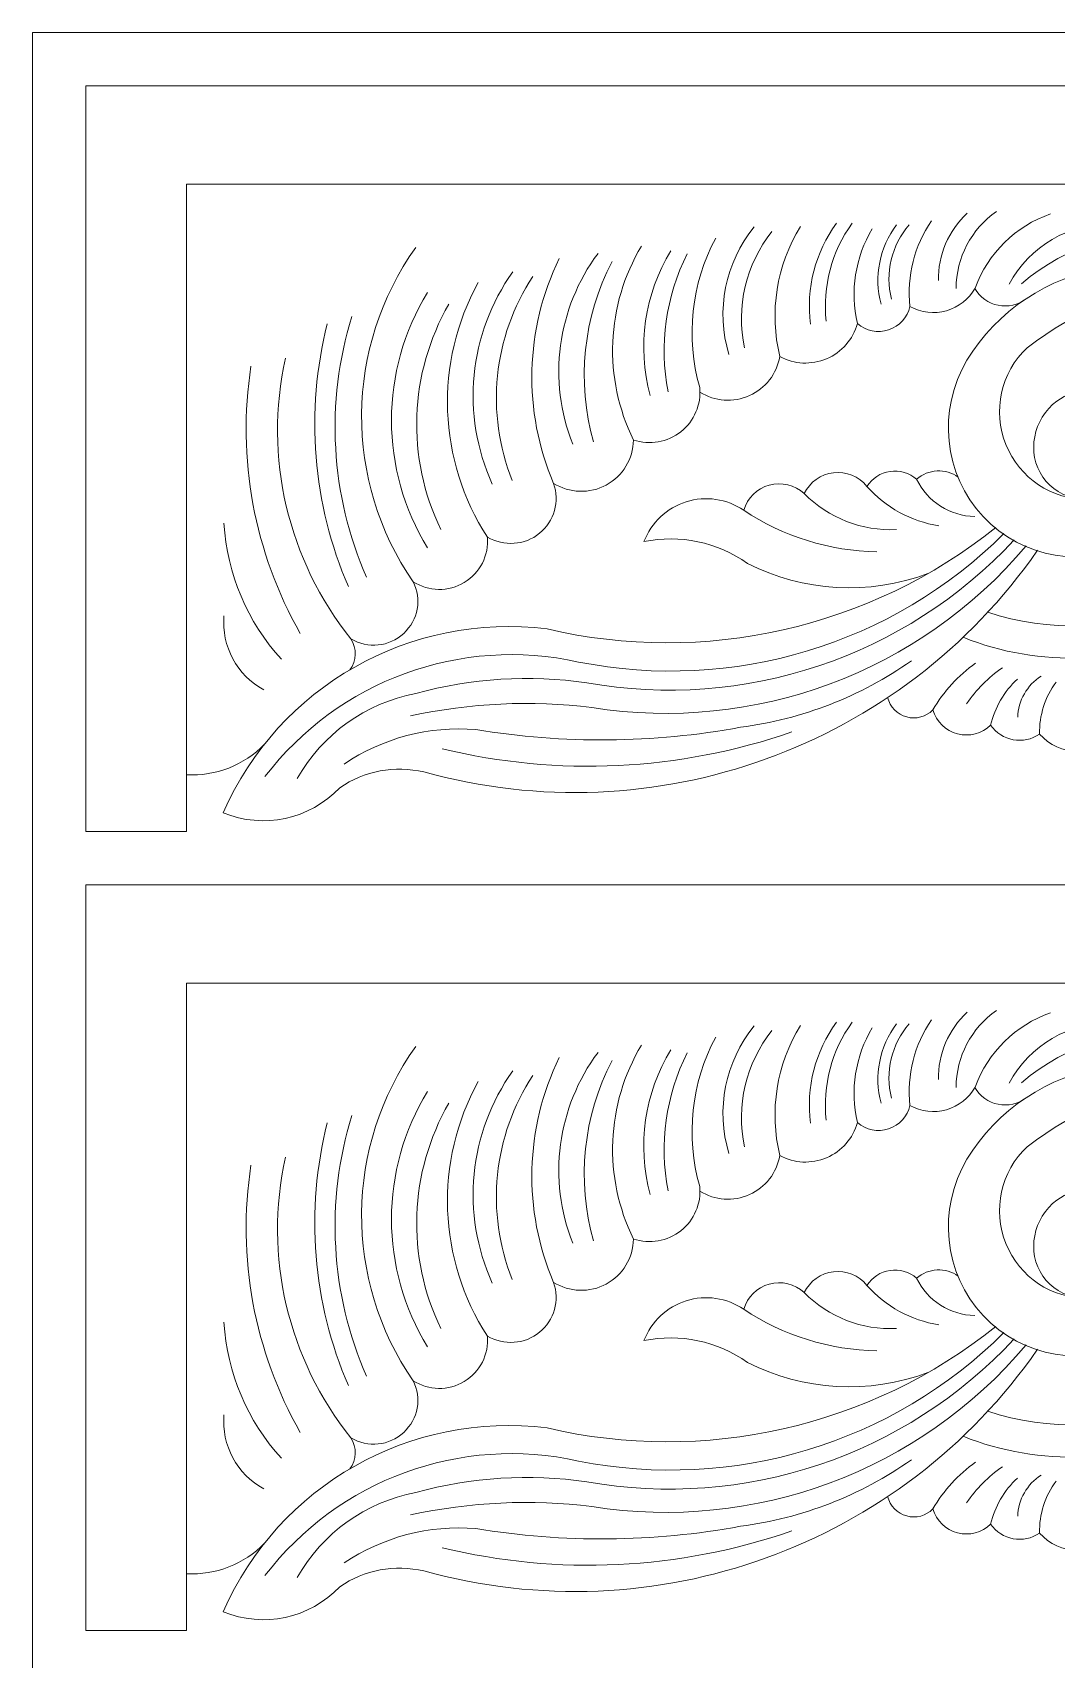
# Model space of a CAD drawing. Header units: millimetres. Extents: x 4338 to 4582, y 3188 to 3439.
# Drawn here: x 4337.5 to 4375.9, y 3378 to 3438.9 of the extents above; entities that cross this region are included whole.
import ezdxf

# ---------------------------------------------------------------- set-up
doc = ezdxf.new("R2010")
doc.units = ezdxf.units.MM
doc.header["$MEASUREMENT"] = 0
doc.layers.add('SITARA ALL', color=18, linetype='Continuous', true_color=0x000000)

msp = doc.modelspace()

# ---------------------------------------------------------------- linework, layer by layer
at = {"layer": 'SITARA ALL', "lineweight": 9}
for points, knots in [([(4337.525, 3438.894), (4337.525, 3438.894), (4581.525, 3438.894), (4581.525, 3438.894), (4581.525, 3438.894), (4581.525, 3316.894), (4581.525, 3316.894), (4581.525, 3316.894), (4337.525, 3316.894), (4337.525, 3316.894), (4337.525, 3316.894), (4337.525, 3438.894), (4337.525, 3438.894)], [0, 0, 0, 0, 0.25, 0.25, 0.25, 0.5, 0.5, 0.5, 0.75, 0.75, 0.75, 1, 1, 1, 1]), ([(4539.525, 3408.985), (4539.525, 3408.985), (4535.762, 3408.985), (4535.762, 3408.985), (4535.762, 3408.985), (4535.762, 3433.212), (4535.762, 3433.212), (4535.762, 3433.212), (4439.525, 3433.212), (4439.525, 3433.212), (4439.525, 3433.212), (4343.288, 3433.212), (4343.288, 3433.212), (4343.288, 3433.212), (4343.288, 3408.985), (4343.288, 3408.985), (4343.288, 3408.985), (4339.525, 3408.985), (4339.525, 3408.985), (4339.525, 3408.985), (4339.525, 3436.894), (4339.525, 3436.894)], [0, 0, 0, 0, 0.125, 0.125, 0.125, 0.25, 0.25, 0.25, 0.375, 0.375, 0.375, 0.5, 0.5, 0.5, 0.625, 0.625, 0.625, 0.75, 0.75, 0.75, 1, 1, 1, 1]), ([(4539.525, 3436.894), (4539.525, 3436.894), (4539.525, 3408.985), (4539.525, 3408.985), (4539.525, 3408.985), (4539.525, 3436.894), (4539.525, 3436.894), (4539.525, 3436.894), (4439.525, 3436.894), (4439.525, 3436.894), (4439.525, 3436.894), (4339.525, 3436.894), (4339.525, 3436.894), (4339.525, 3436.894), (4339.525, 3408.985), (4339.525, 3408.985)], [0, 0, 0, 0, 0.166667, 0.166667, 0.166667, 0.333333, 0.333333, 0.333333, 0.5, 0.5, 0.5, 0.666667, 0.666667, 0.666667, 1, 1, 1, 1]), ([(4371.19, 3431.847), (4370.542, 3430.911), (4370.254, 3429.774), (4370.378, 3428.643), (4370.793, 3428.41), (4371.284, 3428.351), (4371.742, 3428.48), (4372.2, 3428.61), (4372.587, 3428.914), (4372.819, 3429.33), (4373.295, 3430.631), (4374.332, 3431.65), (4375.64, 3432.106)], [0, 0, 0, 0, 0.2, 0.2, 0.2, 0.4, 0.4, 0.4, 0.6, 0.6, 0.6, 1, 1, 1, 1]), ([(4363.105, 3431.201), (4362.189, 3429.484), (4361.974, 3427.479), (4362.507, 3425.606), (4362.567, 3424.971), (4362.302, 3424.349), (4361.803, 3423.952), (4361.304, 3423.555), (4360.632, 3423.439), (4360.027, 3423.641)], [0, 0, 0, 0, 0.25, 0.25, 0.25, 0.5, 0.5, 0.5, 1, 1, 1, 1]), ([(4366.274, 3431.633), (4365.382, 3430.176), (4365.105, 3428.425), (4365.505, 3426.764), (4365.393, 3426.117), (4364.967, 3425.569), (4364.368, 3425.301), (4363.769, 3425.033), (4363.072, 3425.083), (4362.515, 3425.43)], [0, 0, 0, 0, 0.25, 0.25, 0.25, 0.5, 0.5, 0.5, 1, 1, 1, 1]), ([(4377.611, 3424.026), (4378.109, 3423.935), (4378.506, 3423.556), (4378.621, 3423.062), (4378.736, 3422.568), (4378.54, 3422.048), (4378.133, 3421.746), (4377.224, 3421.133), (4375.992, 3421.358), (4375.358, 3422.253), (4374.724, 3423.148), (4374.997, 3424.44), (4375.876, 3425.094), (4376.583, 3425.61), (4377.476, 3425.798), (4378.33, 3425.612), (4379.185, 3425.427), (4379.921, 3424.88), (4380.35, 3424.118), (4380.779, 3423.356), (4380.861, 3422.447), (4380.577, 3421.62), (4380.292, 3420.793), (4379.663, 3420.126), (4378.855, 3419.79), (4376.936, 3418.805), (4374.597, 3419.207), (4373.117, 3420.777), (4371.637, 3422.346), (4371.41, 3424.768), (4372.505, 3426.627), (4373.65, 3428.482), (4375.547, 3429.747), (4377.699, 3430.094), (4384.999, 3431.223), (4392.466, 3429.727), (4398.769, 3425.876), (4405.776, 3421.237), (4413.781, 3418.329), (4422.132, 3417.392), (4425.433, 3417.035), (4428.771, 3417.396), (4431.919, 3418.45)], [0, 0, 0, 0, 0.066667, 0.066667, 0.066667, 0.133333, 0.133333, 0.133333, 0.2, 0.2, 0.2, 0.266667, 0.266667, 0.266667, 0.333333, 0.333333, 0.333333, 0.4, 0.4, 0.4, 0.466667, 0.466667, 0.466667, 0.533333, 0.533333, 0.533333, 0.6, 0.6, 0.6, 0.666667, 0.666667, 0.666667, 0.733333, 0.733333, 0.733333, 0.8, 0.8, 0.8, 0.866667, 0.866667, 0.866667, 1, 1, 1, 1]), ([(4360.327, 3430.902), (4359, 3428.689), (4358.887, 3425.956), (4360.027, 3423.641), (4360.016, 3422.937), (4359.627, 3422.293), (4359.009, 3421.956), (4358.391, 3421.62), (4357.633, 3421.646), (4357.035, 3422.018)], [0, 0, 0, 0, 0.25, 0.25, 0.25, 0.5, 0.5, 0.5, 1, 1, 1, 1]), ([(4357.249, 3430.432), (4355.958, 3427.791), (4355.879, 3424.721), (4357.035, 3422.018), (4357.269, 3421.346), (4357.058, 3420.598), (4356.507, 3420.148), (4355.956, 3419.697), (4355.168, 3419.647), (4354.556, 3420.01)], [0, 0, 0, 0, 0.25, 0.25, 0.25, 0.5, 0.5, 0.5, 1, 1, 1, 1]), ([(4349.448, 3416.196), (4350.079, 3415.816), (4350.886, 3415.901), (4351.424, 3416.404), (4351.962, 3416.907), (4352.112, 3417.683), (4351.776, 3418.338), (4352.356, 3417.963), (4353.1, 3417.951), (4353.692, 3418.309), (4354.283, 3418.667), (4354.619, 3419.322), (4354.556, 3420.01), (4352.695, 3422.878), (4352.564, 3426.541), (4354.214, 3429.535)], [0, 0, 0, 0, 0.166667, 0.166667, 0.166667, 0.333333, 0.333333, 0.333333, 0.5, 0.5, 0.5, 0.666667, 0.666667, 0.666667, 1, 1, 1, 1]), ([(4372.81, 3429.313), (4372.995, 3428.987), (4373.313, 3428.758), (4373.68, 3428.684), (4374.048, 3428.609), (4374.428, 3428.697), (4374.725, 3428.926)], [0, 0, 0, 0, 0.333333, 0.333333, 0.333333, 1, 1, 1, 1]), ([(4433.02, 3418.089), (4430.84, 3416.996), (4428.441, 3416.404), (4426.002, 3416.357), (4416.936, 3416.156), (4408.001, 3418.589), (4400.285, 3423.356), (4394.63, 3427.259), (4387.915, 3429.329), (4381.043, 3429.286), (4378.765, 3429.286), (4376.555, 3428.514), (4374.772, 3427.095), (4373.78, 3426.169), (4373.461, 3424.727), (4373.971, 3423.469), (4374.482, 3422.212), (4375.687, 3421.399), (4377.044, 3421.427)], [0, 0, 0, 0, 0.142857, 0.142857, 0.142857, 0.285714, 0.285714, 0.285714, 0.428571, 0.428571, 0.428571, 0.571429, 0.571429, 0.571429, 0.714286, 0.714286, 0.714286, 1, 1, 1, 1]), ([(4365.505, 3426.764), (4366.047, 3426.471), (4366.692, 3426.442), (4367.258, 3426.684), (4367.824, 3426.926), (4368.248, 3427.409), (4368.412, 3428.003), (4368.731, 3427.723), (4369.175, 3427.632), (4369.579, 3427.764), (4369.983, 3427.897), (4370.286, 3428.228), (4370.378, 3428.643)], [0, 0, 0, 0, 0.2, 0.2, 0.2, 0.4, 0.4, 0.4, 0.6, 0.6, 0.6, 1, 1, 1, 1]), ([(4346.991, 3426.699), (4346.179, 3423.005), (4347.081, 3419.145), (4349.448, 3416.196), (4349.675, 3415.838), (4349.658, 3415.376), (4349.405, 3415.036)], [0, 0, 0, 0, 0.333333, 0.333333, 0.333333, 1, 1, 1, 1]), ([(4366.421, 3421.634), (4366.069, 3421.96), (4365.574, 3422.081), (4365.111, 3421.953), (4364.649, 3421.825), (4364.288, 3421.471), (4364.154, 3421.01), (4365.635, 3420.025), (4367.366, 3419.485), (4369.144, 3419.455)], [0, 0, 0, 0, 0.25, 0.25, 0.25, 0.5, 0.5, 0.5, 1, 1, 1, 1]), ([(4371.462, 3420.431), (4370.419, 3420.593), (4369.466, 3421.115), (4368.767, 3421.905), (4368.466, 3422.28), (4367.994, 3422.473), (4367.517, 3422.417), (4367.039, 3422.361), (4366.627, 3422.068), (4366.421, 3421.634), (4367.329, 3420.717), (4368.583, 3420.228), (4369.872, 3420.29)], [0, 0, 0, 0, 0.2, 0.2, 0.2, 0.4, 0.4, 0.4, 0.6, 0.6, 0.6, 1, 1, 1, 1]), ([(4372.189, 3422.255), (4371.711, 3422.589), (4371.068, 3422.556), (4370.626, 3422.174), (4370.353, 3422.41), (4369.991, 3422.516), (4369.634, 3422.464), (4369.277, 3422.412), (4368.962, 3422.209), (4368.767, 3421.905)], [0, 0, 0, 0, 0.25, 0.25, 0.25, 0.5, 0.5, 0.5, 1, 1, 1, 1]), ([(4364.154, 3421.01), (4363.523, 3421.441), (4362.729, 3421.558), (4362, 3421.329), (4361.271, 3421.099), (4360.689, 3420.552), (4360.419, 3419.837), (4361.766, 3420.116), (4363.17, 3419.819), (4364.291, 3419.02), (4366.393, 3417.955), (4368.842, 3417.817), (4371.049, 3418.64)], [0, 0, 0, 0, 0.2, 0.2, 0.2, 0.4, 0.4, 0.4, 0.6, 0.6, 0.6, 1, 1, 1, 1]), ([(4373.595, 3420.369), (4368.877, 3416.593), (4362.681, 3415.192), (4356.797, 3416.567), (4351.673, 3417.211), (4346.739, 3414.417), (4344.663, 3409.689), (4346.171, 3409.065), (4347.906, 3409.435), (4349.026, 3410.622), (4349.946, 3411.255), (4351.092, 3411.47), (4352.179, 3411.214), (4360.828, 3408.819), (4370.039, 3412.141), (4375.157, 3419.513)], [0, 0, 0, 0, 0.166667, 0.166667, 0.166667, 0.333333, 0.333333, 0.333333, 0.5, 0.5, 0.5, 0.666667, 0.666667, 0.666667, 1, 1, 1, 1]), ([(4373.899, 3420.139), (4369.725, 3415.985), (4363.75, 3414.183), (4357.974, 3415.331), (4353.555, 3416.31), (4348.974, 3414.638), (4346.229, 3411.04)], [0, 0, 0, 0, 0.333333, 0.333333, 0.333333, 1, 1, 1, 1]), ([(4374.278, 3419.901), (4370.206, 3415.514), (4364.175, 3413.5), (4358.283, 3414.554), (4356.142, 3414.865), (4353.96, 3414.729), (4351.874, 3414.155), (4349.998, 3413.793), (4348.375, 3412.629), (4347.431, 3410.968)], [0, 0, 0, 0, 0.25, 0.25, 0.25, 0.5, 0.5, 0.5, 1, 1, 1, 1]), ([(4351.672, 3413.31), (4353.904, 3413.802), (4356.205, 3413.908), (4358.473, 3413.624), (4364.58, 3412.658), (4370.742, 3414.95), (4374.727, 3419.677)], [0, 0, 0, 0, 0.333333, 0.333333, 0.333333, 1, 1, 1, 1]), ([(4349.189, 3411.513), (4350.639, 3412.487), (4352.378, 3412.941), (4354.12, 3412.802), (4357.407, 3412.258), (4360.762, 3412.286), (4364.039, 3412.888), (4366.342, 3413.186), (4368.536, 3414.041), (4370.432, 3415.38)], [0, 0, 0, 0, 0.25, 0.25, 0.25, 0.5, 0.5, 0.5, 1, 1, 1, 1]), ([(4372.837, 3415.289), (4372.183, 3414.828), (4371.637, 3414.23), (4371.238, 3413.536), (4370.982, 3413.279), (4370.607, 3413.178), (4370.256, 3413.273), (4369.905, 3413.368), (4369.631, 3413.648), (4369.54, 3414)], [0, 0, 0, 0, 0.25, 0.25, 0.25, 0.5, 0.5, 0.5, 1, 1, 1, 1]), ([(4371.238, 3413.536), (4371.368, 3413.097), (4371.718, 3412.758), (4372.161, 3412.643), (4372.604, 3412.527), (4373.072, 3412.649), (4373.399, 3412.969), (4373.557, 3413.629), (4373.905, 3414.229), (4374.4, 3414.694)], [0, 0, 0, 0, 0.25, 0.25, 0.25, 0.5, 0.5, 0.5, 1, 1, 1, 1]), ([(4375.852, 3414.582), (4375.436, 3414.019), (4375.217, 3413.334), (4375.23, 3412.634), (4374.632, 3412.222), (4373.814, 3412.373), (4373.399, 3412.969)], [0, 0, 0, 0, 0.333333, 0.333333, 0.333333, 1, 1, 1, 1]), ([(4375.23, 3412.634), (4375.594, 3412.22), (4376.12, 3411.986), (4376.671, 3411.995), (4377.222, 3411.987), (4377.749, 3412.22), (4378.112, 3412.634), (4378.126, 3413.334), (4377.907, 3414.019), (4377.49, 3414.582)], [0, 0, 0, 0, 0.25, 0.25, 0.25, 0.5, 0.5, 0.5, 1, 1, 1, 1]), ([(4539.525, 3379.076), (4539.525, 3379.076), (4535.762, 3379.076), (4535.762, 3379.076), (4535.762, 3379.076), (4535.762, 3403.303), (4535.762, 3403.303), (4535.762, 3403.303), (4439.525, 3403.303), (4439.525, 3403.303), (4439.525, 3403.303), (4343.288, 3403.303), (4343.288, 3403.303), (4343.288, 3403.303), (4343.288, 3379.076), (4343.288, 3379.076), (4343.288, 3379.076), (4339.525, 3379.076), (4339.525, 3379.076), (4339.525, 3379.076), (4339.525, 3406.985), (4339.525, 3406.985)], [0, 0, 0, 0, 0.125, 0.125, 0.125, 0.25, 0.25, 0.25, 0.375, 0.375, 0.375, 0.5, 0.5, 0.5, 0.625, 0.625, 0.625, 0.75, 0.75, 0.75, 1, 1, 1, 1]), ([(4539.525, 3406.985), (4539.525, 3406.985), (4539.525, 3379.076), (4539.525, 3379.076), (4539.525, 3379.076), (4539.525, 3406.985), (4539.525, 3406.985), (4539.525, 3406.985), (4439.525, 3406.985), (4439.525, 3406.985), (4439.525, 3406.985), (4339.525, 3406.985), (4339.525, 3406.985), (4339.525, 3406.985), (4339.525, 3379.076), (4339.525, 3379.076)], [0, 0, 0, 0, 0.166667, 0.166667, 0.166667, 0.333333, 0.333333, 0.333333, 0.5, 0.5, 0.5, 0.666667, 0.666667, 0.666667, 1, 1, 1, 1]), ([(4371.19, 3401.938), (4370.542, 3401.002), (4370.254, 3399.865), (4370.378, 3398.734), (4370.793, 3398.501), (4371.284, 3398.442), (4371.742, 3398.571), (4372.2, 3398.701), (4372.587, 3399.005), (4372.819, 3399.421), (4373.295, 3400.722), (4374.332, 3401.741), (4375.64, 3402.197)], [0, 0, 0, 0, 0.2, 0.2, 0.2, 0.4, 0.4, 0.4, 0.6, 0.6, 0.6, 1, 1, 1, 1]), ([(4366.274, 3401.724), (4365.382, 3400.267), (4365.105, 3398.516), (4365.505, 3396.855), (4365.393, 3396.208), (4364.967, 3395.66), (4364.368, 3395.392), (4363.769, 3395.124), (4363.072, 3395.174), (4362.515, 3395.521)], [0, 0, 0, 0, 0.25, 0.25, 0.25, 0.5, 0.5, 0.5, 1, 1, 1, 1]), ([(4360.327, 3400.993), (4359, 3398.78), (4358.887, 3396.047), (4360.027, 3393.732), (4360.016, 3393.028), (4359.627, 3392.384), (4359.009, 3392.047), (4358.391, 3391.71), (4357.633, 3391.737), (4357.035, 3392.109)], [0, 0, 0, 0, 0.25, 0.25, 0.25, 0.5, 0.5, 0.5, 1, 1, 1, 1]), ([(4363.105, 3401.292), (4362.189, 3399.574), (4361.974, 3397.569), (4362.507, 3395.697), (4362.567, 3395.062), (4362.302, 3394.439), (4361.803, 3394.043), (4361.304, 3393.646), (4360.632, 3393.53), (4360.027, 3393.732)], [0, 0, 0, 0, 0.25, 0.25, 0.25, 0.5, 0.5, 0.5, 1, 1, 1, 1]), ([(4377.611, 3394.117), (4378.109, 3394.026), (4378.506, 3393.647), (4378.621, 3393.153), (4378.736, 3392.659), (4378.54, 3392.139), (4378.133, 3391.837), (4377.224, 3391.224), (4375.992, 3391.449), (4375.358, 3392.344), (4374.724, 3393.239), (4374.997, 3394.531), (4375.876, 3395.185), (4376.583, 3395.701), (4377.476, 3395.889), (4378.33, 3395.703), (4379.185, 3395.518), (4379.921, 3394.971), (4380.35, 3394.209), (4380.779, 3393.447), (4380.861, 3392.538), (4380.577, 3391.711), (4380.292, 3390.884), (4379.663, 3390.217), (4378.855, 3389.881), (4376.936, 3388.896), (4374.597, 3389.298), (4373.117, 3390.868), (4371.637, 3392.437), (4371.41, 3394.859), (4372.505, 3396.718), (4373.65, 3398.573), (4375.547, 3399.838), (4377.699, 3400.185), (4384.999, 3401.314), (4392.466, 3399.818), (4398.769, 3395.967), (4405.776, 3391.328), (4413.781, 3388.42), (4422.132, 3387.483), (4425.433, 3387.126), (4428.771, 3387.487), (4431.919, 3388.541)], [0, 0, 0, 0, 0.066667, 0.066667, 0.066667, 0.133333, 0.133333, 0.133333, 0.2, 0.2, 0.2, 0.266667, 0.266667, 0.266667, 0.333333, 0.333333, 0.333333, 0.4, 0.4, 0.4, 0.466667, 0.466667, 0.466667, 0.533333, 0.533333, 0.533333, 0.6, 0.6, 0.6, 0.666667, 0.666667, 0.666667, 0.733333, 0.733333, 0.733333, 0.8, 0.8, 0.8, 0.866667, 0.866667, 0.866667, 1, 1, 1, 1]), ([(4357.249, 3400.523), (4355.958, 3397.882), (4355.879, 3394.812), (4357.035, 3392.109), (4357.269, 3391.437), (4357.058, 3390.689), (4356.507, 3390.239), (4355.956, 3389.788), (4355.168, 3389.738), (4354.556, 3390.101)], [0, 0, 0, 0, 0.25, 0.25, 0.25, 0.5, 0.5, 0.5, 1, 1, 1, 1]), ([(4349.448, 3386.287), (4350.079, 3385.907), (4350.886, 3385.992), (4351.424, 3386.495), (4351.962, 3386.998), (4352.112, 3387.774), (4351.776, 3388.429), (4352.356, 3388.054), (4353.1, 3388.042), (4353.692, 3388.4), (4354.283, 3388.758), (4354.619, 3389.413), (4354.556, 3390.101), (4352.695, 3392.969), (4352.564, 3396.632), (4354.214, 3399.626)], [0, 0, 0, 0, 0.166667, 0.166667, 0.166667, 0.333333, 0.333333, 0.333333, 0.5, 0.5, 0.5, 0.666667, 0.666667, 0.666667, 1, 1, 1, 1]), ([(4372.81, 3399.404), (4372.995, 3399.078), (4373.313, 3398.849), (4373.68, 3398.775), (4374.048, 3398.7), (4374.428, 3398.788), (4374.725, 3399.017)], [0, 0, 0, 0, 0.333333, 0.333333, 0.333333, 1, 1, 1, 1]), ([(4433.02, 3388.18), (4430.84, 3387.087), (4428.441, 3386.495), (4426.002, 3386.448), (4416.936, 3386.247), (4408.001, 3388.68), (4400.285, 3393.447), (4394.63, 3397.35), (4387.915, 3399.42), (4381.043, 3399.377), (4378.765, 3399.377), (4376.555, 3398.605), (4374.772, 3397.185), (4373.78, 3396.26), (4373.461, 3394.818), (4373.971, 3393.56), (4374.482, 3392.303), (4375.687, 3391.49), (4377.044, 3391.518)], [0, 0, 0, 0, 0.142857, 0.142857, 0.142857, 0.285714, 0.285714, 0.285714, 0.428571, 0.428571, 0.428571, 0.571429, 0.571429, 0.571429, 0.714286, 0.714286, 0.714286, 1, 1, 1, 1]), ([(4365.505, 3396.855), (4366.047, 3396.562), (4366.692, 3396.533), (4367.258, 3396.775), (4367.824, 3397.017), (4368.248, 3397.5), (4368.412, 3398.094), (4368.731, 3397.813), (4369.175, 3397.723), (4369.579, 3397.855), (4369.983, 3397.988), (4370.286, 3398.319), (4370.378, 3398.734)], [0, 0, 0, 0, 0.2, 0.2, 0.2, 0.4, 0.4, 0.4, 0.6, 0.6, 0.6, 1, 1, 1, 1]), ([(4346.991, 3396.79), (4346.179, 3393.096), (4347.081, 3389.236), (4349.448, 3386.287), (4349.675, 3385.929), (4349.658, 3385.467), (4349.405, 3385.127)], [0, 0, 0, 0, 0.333333, 0.333333, 0.333333, 1, 1, 1, 1]), ([(4371.462, 3390.522), (4370.419, 3390.684), (4369.466, 3391.206), (4368.767, 3391.996), (4368.466, 3392.371), (4367.994, 3392.564), (4367.517, 3392.508), (4367.039, 3392.452), (4366.627, 3392.159), (4366.421, 3391.725), (4367.329, 3390.808), (4368.583, 3390.319), (4369.872, 3390.381)], [0, 0, 0, 0, 0.2, 0.2, 0.2, 0.4, 0.4, 0.4, 0.6, 0.6, 0.6, 1, 1, 1, 1]), ([(4372.189, 3392.346), (4371.711, 3392.679), (4371.068, 3392.647), (4370.626, 3392.265), (4370.353, 3392.501), (4369.991, 3392.607), (4369.634, 3392.555), (4369.277, 3392.503), (4368.962, 3392.3), (4368.767, 3391.996)], [0, 0, 0, 0, 0.25, 0.25, 0.25, 0.5, 0.5, 0.5, 1, 1, 1, 1]), ([(4364.154, 3391.101), (4363.523, 3391.532), (4362.729, 3391.649), (4362, 3391.419), (4361.271, 3391.19), (4360.689, 3390.643), (4360.419, 3389.928), (4361.766, 3390.207), (4363.17, 3389.91), (4364.291, 3389.111), (4366.393, 3388.047), (4368.842, 3387.908), (4371.049, 3388.731)], [0, 0, 0, 0, 0.2, 0.2, 0.2, 0.4, 0.4, 0.4, 0.6, 0.6, 0.6, 1, 1, 1, 1]), ([(4366.421, 3391.725), (4366.069, 3392.051), (4365.574, 3392.172), (4365.111, 3392.044), (4364.649, 3391.916), (4364.288, 3391.562), (4364.154, 3391.101), (4365.635, 3390.116), (4367.366, 3389.576), (4369.144, 3389.546)], [0, 0, 0, 0, 0.25, 0.25, 0.25, 0.5, 0.5, 0.5, 1, 1, 1, 1]), ([(4373.595, 3390.46), (4368.877, 3386.684), (4362.681, 3385.283), (4356.797, 3386.658), (4351.673, 3387.302), (4346.739, 3384.508), (4344.663, 3379.78), (4346.171, 3379.156), (4347.906, 3379.526), (4349.026, 3380.713), (4349.946, 3381.346), (4351.092, 3381.561), (4352.179, 3381.305), (4360.828, 3378.91), (4370.039, 3382.232), (4375.157, 3389.604)], [0, 0, 0, 0, 0.166667, 0.166667, 0.166667, 0.333333, 0.333333, 0.333333, 0.5, 0.5, 0.5, 0.666667, 0.666667, 0.666667, 1, 1, 1, 1]), ([(4373.899, 3390.23), (4369.725, 3386.076), (4363.75, 3384.274), (4357.974, 3385.421), (4353.555, 3386.401), (4348.974, 3384.729), (4346.229, 3381.131)], [0, 0, 0, 0, 0.333333, 0.333333, 0.333333, 1, 1, 1, 1]), ([(4374.278, 3389.992), (4370.206, 3385.605), (4364.175, 3383.591), (4358.283, 3384.645), (4356.142, 3384.956), (4353.96, 3384.82), (4351.874, 3384.246), (4349.998, 3383.884), (4348.375, 3382.72), (4347.431, 3381.059)], [0, 0, 0, 0, 0.25, 0.25, 0.25, 0.5, 0.5, 0.5, 1, 1, 1, 1]), ([(4351.672, 3383.401), (4353.904, 3383.893), (4356.205, 3383.999), (4358.473, 3383.715), (4364.58, 3382.749), (4370.742, 3385.041), (4374.727, 3389.768)], [0, 0, 0, 0, 0.333333, 0.333333, 0.333333, 1, 1, 1, 1]), ([(4349.189, 3381.604), (4350.639, 3382.578), (4352.378, 3383.032), (4354.12, 3382.893), (4357.407, 3382.348), (4360.762, 3382.377), (4364.039, 3382.979), (4366.342, 3383.277), (4368.536, 3384.132), (4370.432, 3385.471)], [0, 0, 0, 0, 0.25, 0.25, 0.25, 0.5, 0.5, 0.5, 1, 1, 1, 1]), ([(4372.837, 3385.38), (4372.183, 3384.919), (4371.637, 3384.321), (4371.238, 3383.627), (4370.982, 3383.369), (4370.607, 3383.269), (4370.256, 3383.364), (4369.905, 3383.459), (4369.631, 3383.739), (4369.54, 3384.091)], [0, 0, 0, 0, 0.25, 0.25, 0.25, 0.5, 0.5, 0.5, 1, 1, 1, 1]), ([(4371.238, 3383.627), (4371.368, 3383.188), (4371.718, 3382.849), (4372.161, 3382.734), (4372.604, 3382.618), (4373.072, 3382.74), (4373.399, 3383.06), (4373.557, 3383.72), (4373.905, 3384.32), (4374.4, 3384.785)], [0, 0, 0, 0, 0.25, 0.25, 0.25, 0.5, 0.5, 0.5, 1, 1, 1, 1]), ([(4375.852, 3384.673), (4375.436, 3384.11), (4375.217, 3383.425), (4375.23, 3382.725), (4374.632, 3382.313), (4373.814, 3382.464), (4373.399, 3383.06)], [0, 0, 0, 0, 0.333333, 0.333333, 0.333333, 1, 1, 1, 1]), ([(4375.23, 3382.725), (4375.594, 3382.311), (4376.12, 3382.077), (4376.671, 3382.086), (4377.222, 3382.077), (4377.749, 3382.311), (4378.112, 3382.725), (4378.126, 3383.425), (4377.907, 3384.11), (4377.49, 3384.673)], [0, 0, 0, 0, 0.25, 0.25, 0.25, 0.5, 0.5, 0.5, 1, 1, 1, 1])]:
    msp.add_open_spline(points, degree=3, knots=knots, dxfattribs=at)
for points in [[(4372.524, 3432.13), (4371.819, 3431.484), (4371.426, 3430.566), (4371.446, 3429.609)], [(4373.621, 3432.2), (4372.675, 3431.542), (4372.11, 3430.465), (4372.107, 3429.313)], [(4364.545, 3431.615), (4363.455, 3430.279), (4363.1, 3428.49), (4363.6, 3426.839)], [(4365.212, 3431.448), (4364.235, 3430.221), (4363.858, 3428.623), (4364.184, 3427.089)], [(4367.629, 3431.753), (4366.829, 3430.668), (4366.48, 3429.315), (4366.657, 3427.978)], [(4368.213, 3431.753), (4367.449, 3430.693), (4367.102, 3429.389), (4367.24, 3428.089)], [(4368.967, 3431.548), (4368.327, 3430.483), (4368.128, 3429.212), (4368.412, 3428.003)], [(4369.88, 3431.698), (4369.238, 3430.85), (4369.022, 3429.755), (4369.297, 3428.727)], [(4370.347, 3431.698), (4369.687, 3430.932), (4369.441, 3429.894), (4369.685, 3428.913)], [(4377.977, 3431.723), (4376.355, 3431.775), (4374.847, 3430.901), (4374.087, 3429.469)], [(4380.706, 3431.143), (4378.511, 3431.579), (4376.24, 3430.969), (4374.56, 3429.49)], [(4351.875, 3430.848), (4349.21, 3427.113), (4349.168, 3422.114), (4351.776, 3418.338)], [(4358.699, 3430.625), (4357.164, 3428.57), (4356.806, 3425.868), (4357.757, 3423.485)], [(4361.43, 3430.725), (4360.434, 3429.104), (4360.152, 3427.146), (4360.652, 3425.311)], [(4362.041, 3430.614), (4361.237, 3429.019), (4360.983, 3427.204), (4361.319, 3425.45)], [(4359.225, 3430.321), (4358.141, 3428.24), (4357.893, 3425.825), (4358.532, 3423.568)], [(4355.51, 3429.938), (4353.853, 3427.616), (4353.558, 3424.589), (4354.74, 3421.992)], [(4356.261, 3429.767), (4354.77, 3427.5), (4354.479, 3424.65), (4355.486, 3422.129)], [(4352.318, 3429.168), (4350.517, 3426.232), (4350.516, 3422.536), (4352.318, 3419.6)], [(4349.481, 3428.264), (4348.485, 3425.049), (4348.679, 3421.585), (4350.031, 3418.503)], [(4353.116, 3428.728), (4351.621, 3426.138), (4351.507, 3422.978), (4352.813, 3420.287)], [(4348.56, 3427.989), (4347.734, 3424.713), (4348.011, 3421.257), (4349.351, 3418.154)], [(4345.704, 3426.409), (4345.173, 3422.958), (4345.822, 3419.432), (4347.55, 3416.398)], [(4370.626, 3422.174), (4371.035, 3421.336), (4371.876, 3420.796), (4372.809, 3420.775)], [(4344.693, 3420.525), (4344.805, 3418.63), (4345.564, 3416.832), (4346.847, 3415.432)], [(4373.294, 3417.198), (4375.579, 3416.435), (4378.062, 3416.519), (4380.29, 3417.438)], [(4344.693, 3417.057), (4344.596, 3415.919), (4345.182, 3414.832), (4346.187, 3414.291)], [(4372.366, 3416.258), (4375.249, 3415.102), (4378.487, 3415.23), (4381.269, 3416.613)], [(4373.838, 3415.116), (4373.313, 3414.749), (4372.859, 3414.291), (4372.497, 3413.763)], [(4375.292, 3414.803), (4374.762, 3414.466), (4374.434, 3413.889), (4374.414, 3413.262)], [(4352.858, 3412.086), (4357.196, 3411.031), (4361.744, 3411.249), (4365.96, 3412.716)], [(4343.288, 3411.111), (4344.381, 3411.05), (4345.445, 3411.465), (4346.208, 3412.25)], [(4372.524, 3402.221), (4371.819, 3401.575), (4371.426, 3400.657), (4371.446, 3399.7)], [(4373.621, 3402.291), (4372.675, 3401.633), (4372.11, 3400.556), (4372.107, 3399.404)], [(4364.545, 3401.706), (4363.455, 3400.37), (4363.1, 3398.58), (4363.6, 3396.93)], [(4365.212, 3401.539), (4364.235, 3400.312), (4363.858, 3398.714), (4364.184, 3397.18)], [(4367.629, 3401.844), (4366.829, 3400.759), (4366.48, 3399.406), (4366.657, 3398.069)], [(4368.213, 3401.844), (4367.449, 3400.784), (4367.102, 3399.48), (4367.24, 3398.18)], [(4368.967, 3401.639), (4368.327, 3400.574), (4368.128, 3399.303), (4368.412, 3398.094)], [(4369.88, 3401.789), (4369.238, 3400.941), (4369.022, 3399.846), (4369.297, 3398.818)], [(4370.347, 3401.789), (4369.687, 3401.023), (4369.441, 3399.985), (4369.685, 3399.004)], [(4377.977, 3401.814), (4376.355, 3401.866), (4374.847, 3400.992), (4374.087, 3399.56)], [(4380.706, 3401.234), (4378.511, 3401.67), (4376.24, 3401.06), (4374.56, 3399.581)], [(4351.875, 3400.939), (4349.21, 3397.204), (4349.168, 3392.205), (4351.776, 3388.429)], [(4361.43, 3400.816), (4360.434, 3399.195), (4360.152, 3397.237), (4360.652, 3395.402)], [(4358.699, 3400.716), (4357.164, 3398.661), (4356.806, 3395.959), (4357.757, 3393.576)], [(4359.225, 3400.412), (4358.141, 3398.331), (4357.893, 3395.916), (4358.532, 3393.659)], [(4362.041, 3400.705), (4361.237, 3399.11), (4360.983, 3397.295), (4361.319, 3395.541)], [(4355.51, 3400.029), (4353.853, 3397.707), (4353.558, 3394.68), (4354.74, 3392.083)], [(4356.261, 3399.858), (4354.77, 3397.591), (4354.479, 3394.741), (4355.486, 3392.22)], [(4352.318, 3399.259), (4350.517, 3396.322), (4350.516, 3392.627), (4352.318, 3389.691)], [(4349.481, 3398.355), (4348.485, 3395.14), (4348.679, 3391.676), (4350.031, 3388.594)], [(4353.116, 3398.819), (4351.621, 3396.229), (4351.507, 3393.069), (4352.813, 3390.378)], [(4348.56, 3398.08), (4347.734, 3394.804), (4348.011, 3391.348), (4349.351, 3388.245)], [(4345.704, 3396.5), (4345.173, 3393.049), (4345.822, 3389.523), (4347.55, 3386.489)], [(4370.626, 3392.265), (4371.035, 3391.427), (4371.876, 3390.887), (4372.809, 3390.866)], [(4344.693, 3390.616), (4344.805, 3388.721), (4345.564, 3386.923), (4346.847, 3385.523)], [(4373.294, 3387.289), (4375.579, 3386.526), (4378.062, 3386.61), (4380.29, 3387.529)], [(4344.693, 3387.148), (4344.596, 3386.01), (4345.182, 3384.923), (4346.187, 3384.382)], [(4372.366, 3386.349), (4375.249, 3385.193), (4378.487, 3385.321), (4381.269, 3386.704)], [(4373.838, 3385.207), (4373.313, 3384.84), (4372.859, 3384.382), (4372.497, 3383.854)], [(4375.292, 3384.894), (4374.762, 3384.557), (4374.434, 3383.98), (4374.414, 3383.353)], [(4352.858, 3382.177), (4357.196, 3381.122), (4361.744, 3381.34), (4365.96, 3382.807)], [(4343.288, 3381.202), (4344.381, 3381.141), (4345.445, 3381.556), (4346.208, 3382.341)]]:
    msp.add_open_spline(points, degree=3, dxfattribs=at)

doc.saveas('drawing.dxf')
